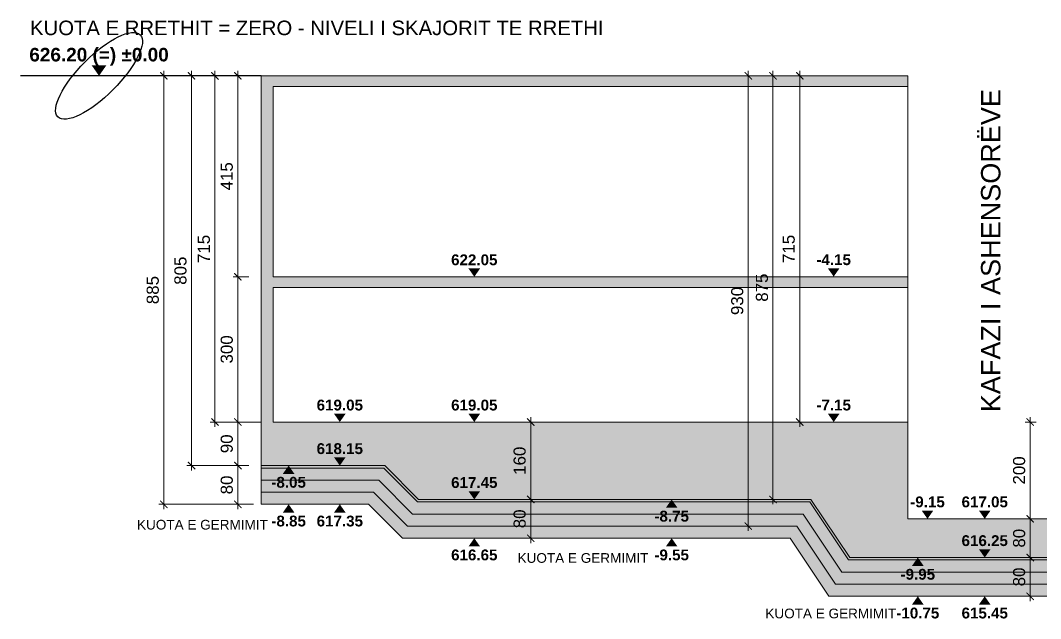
# Model space of a CAD drawing. Header units: metres. Extents: x 7511714 to 7511891, y 4693222 to 4693343.
# Drawn here: x 7511714.26 to 7511735.32, y 4693304.54 to 4693316.9 of the extents above; entities that cross this region are included whole.
import ezdxf
from ezdxf.enums import TextEntityAlignment as Align

# ---------------------------------------------------------------- set-up
doc = ezdxf.new("R2010")
doc.units = ezdxf.units.M
doc.layers.get('0').update_dxf_attribs({"lineweight": 0})
doc.layers.get('Defpoints').update_dxf_attribs({"lineweight": 0})
for name, color, linetype, lineweight in [('ACITOP', 214, 'Continuous', 18), ('ARCHITECTE', 252, 'Continuous', 0), ('BORD', 5, 'Continuous', 0), ('HACHURE BETON COUPE', 254, 'Continuous', 13), ('NIVEAU', 170, 'Continuous', 0), ('Puset fekali', 30, 'Continuous', 0), ('SOUS-RADIER', 253, 'Continuous', 18), ('TEXTE', 7, 'Continuous', 0)]:
    doc.layers.add(name, color=color, linetype=linetype, lineweight=lineweight)
doc.layers.add('COTE 100ème', color=1, linetype='Continuous')
doc.layers.add('PILOTA', color=2, linetype='Continuous')
doc.styles.add('RS_TEXT_1.10', font='arial.ttf', dxfattribs={"height": 2.5})
doc.styles.add('RS_TXT_100', font='arial.ttf', dxfattribs={"height": 25})
doc.styles.add('style2', font='arialbd.ttf', dxfattribs={"height": 20})
doc.dimstyles.new('RS_100CM_LINEAIRE', dxfattribs={"dimscale": 10, "dimtxt": 25, "dimasz": 1.5, "dimexe": 1, "dimexo": 2.5, "dimgap": 1, "dimtad": 1, "dimdec": 1, "dimrnd": 0.5, "dimdsep": 46, "dimtxsty": 'RS_TXT_100', "dimblk1": 'ARCHTICK', "dimblk2": 'ARCHTICK', "dimsah": 1, "dimcen": 2.5, "dimdle": 1, "dimclrt": 4, "dimadec": 0, "dimazin": 2, "dimtfac": 1, "dimtdec": 1, "dimtix": 1, "dimtmove": 2, "dimatfit": 3, "dimfxl": 1, "dimtolj": 1, "dimtzin": 0, "dimarcsym": 0})

# ---------------------------------------------------------------- blocks, each defined once
blk = doc.blocks.new('_ArchTick')
at = {"color": 0, "linetype": 'ByBlock', "const_width": 0.15}
blk.add_lwpolyline([(-0.5, -0.5), (0.5, 0.5)], dxfattribs=at)
blk = doc.blocks.new('*D444')
at = {"layer": 'COTE 100ème', "color": 0, "lineweight": -2, "transparency": 16777216}
for p, q in [((37321.7, -42620.7), (37288.7, -42620.7)), ((37298.7, -42710.7), (37298.7, -42610.7)), ((37321.7, -42700.7), (37288.7, -42700.7))]:
    blk.add_line(p, q, dxfattribs=at)
at = {"layer": 'Defpoints', "color": 0, "transparency": 16777216}
for p in [(37298.7, -42620.7), (37346.7, -42620.7), (37346.7, -42700.7)]:
    blk.add_point(p, dxfattribs=at)
at = {"layer": 'COTE 100ème', "color": 0, "lineweight": -2, "transparency": 16777216, "xscale": 15, "yscale": 15, "zscale": 15}
for p, rotation in [((37298.7, -42620.7), 90), ((37298.7, -42700.7), 270)]:
    blk.add_blockref('_ArchTick', p, dxfattribs=dict(at, rotation=rotation))
at = {"layer": 'COTE 100ème', "color": 4, "transparency": 16777216, "insert": (37275.9, -42660.7), "char_height": 25, "attachment_point": 5, "rotation": 90, "style": 'RS_TXT_100'}
blk.add_mtext('\\A1;80', dxfattribs=at)
blk = doc.blocks.new('*D445')
at = {"layer": 'COTE 100ème', "color": 0, "lineweight": -2, "transparency": 16777216}
for p, q in [((37321.7, -42530.7), (37288.7, -42530.7)), ((37298.7, -42630.7), (37298.7, -42520.7)), ((37321.7, -42620.7), (37288.7, -42620.7))]:
    blk.add_line(p, q, dxfattribs=at)
at = {"layer": 'Defpoints', "color": 0, "transparency": 16777216}
for p in [(37298.7, -42530.7), (37346.7, -42530.7), (37346.7, -42620.7)]:
    blk.add_point(p, dxfattribs=at)
at = {"layer": 'COTE 100ème', "color": 0, "lineweight": -2, "transparency": 16777216, "xscale": 15, "yscale": 15, "zscale": 15}
for p, rotation in [((37298.7, -42530.7), 90), ((37298.7, -42620.7), 270)]:
    blk.add_blockref('_ArchTick', p, dxfattribs=dict(at, rotation=rotation))
at = {"layer": 'COTE 100ème', "color": 4, "transparency": 16777216, "insert": (37275.9, -42575.7), "char_height": 25, "attachment_point": 5, "rotation": 90, "style": 'RS_TXT_100'}
blk.add_mtext('\\A1;90', dxfattribs=at)
blk = doc.blocks.new('*D446')
at = {"layer": 'COTE 100ème', "color": 0, "lineweight": -2, "transparency": 16777216}
for p, q in [((37298.7, -42540.7), (37298.7, -42220.7)), ((37321.7, -42230.7), (37288.7, -42230.7)), ((37321.7, -42530.7), (37288.7, -42530.7))]:
    blk.add_line(p, q, dxfattribs=at)
at = {"layer": 'Defpoints', "color": 0, "transparency": 16777216}
for p in [(37298.7, -42230.7), (37346.7, -42230.7), (37346.7, -42530.7)]:
    blk.add_point(p, dxfattribs=at)
at = {"layer": 'COTE 100ème', "color": 0, "lineweight": -2, "transparency": 16777216, "xscale": 15, "yscale": 15, "zscale": 15}
for p, rotation in [((37298.7, -42230.7), 90), ((37298.7, -42530.7), 270)]:
    blk.add_blockref('_ArchTick', p, dxfattribs=dict(at, rotation=rotation))
at = {"layer": 'COTE 100ème', "color": 4, "transparency": 16777216, "insert": (37275.9, -42380.7), "char_height": 25, "attachment_point": 5, "rotation": 90, "style": 'RS_TXT_100'}
blk.add_mtext('\\A1;300', dxfattribs=at)
blk = doc.blocks.new('*D447')
at = {"layer": 'COTE 100ème', "color": 0, "lineweight": -2, "transparency": 16777216}
for p, q in [((37321.7, -41815.7), (37288.7, -41815.7)), ((37298.7, -42240.7), (37298.7, -41805.7)), ((37321.7, -42230.7), (37288.7, -42230.7))]:
    blk.add_line(p, q, dxfattribs=at)
at = {"layer": 'Defpoints', "color": 0, "transparency": 16777216}
for p in [(37298.7, -41815.7), (37346.7, -41815.7), (37346.7, -42230.7)]:
    blk.add_point(p, dxfattribs=at)
at = {"layer": 'COTE 100ème', "color": 0, "lineweight": -2, "transparency": 16777216, "xscale": 15, "yscale": 15, "zscale": 15}
for p, rotation in [((37298.7, -41815.7), 90), ((37298.7, -42230.7), 270)]:
    blk.add_blockref('_ArchTick', p, dxfattribs=dict(at, rotation=rotation))
at = {"layer": 'COTE 100ème', "color": 4, "transparency": 16777216, "insert": (37275.9, -42023.2), "char_height": 25, "attachment_point": 5, "rotation": 90, "style": 'RS_TXT_100'}
blk.add_mtext('\\A1;415', dxfattribs=at)
blk = doc.blocks.new('*D448')
at = {"layer": 'COTE 100ème', "color": 0, "lineweight": -2, "transparency": 16777216}
for p, q in [((37321.7, -41815.7), (37193.1, -41815.7)), ((37203.1, -41805.7), (37203.1, -42630.7)), ((37321.7, -42620.7), (37193.1, -42620.7))]:
    blk.add_line(p, q, dxfattribs=at)
at = {"layer": 'Defpoints', "color": 0, "transparency": 16777216}
for p in [(37346.7, -41815.7), (37203.1, -42620.7), (37346.7, -42620.7)]:
    blk.add_point(p, dxfattribs=at)
at = {"layer": 'COTE 100ème', "color": 0, "lineweight": -2, "transparency": 16777216, "xscale": 15, "yscale": 15, "zscale": 15}
for p, rotation in [((37203.1, -41815.7), 90), ((37203.1, -42620.7), 270)]:
    blk.add_blockref('_ArchTick', p, dxfattribs=dict(at, rotation=rotation))
at = {"layer": 'COTE 100ème', "color": 4, "transparency": 16777216, "insert": (37180.3, -42218.2), "char_height": 25, "attachment_point": 5, "rotation": 90, "style": 'RS_TXT_100'}
blk.add_mtext('\\A1;805', dxfattribs=at)
blk = doc.blocks.new('*D450')
at = {"layer": 'COTE 100ème', "color": 0, "lineweight": -2, "transparency": 16777216}
for p, q in [((38896.2, -42810.7), (38944.3, -42810.7)), ((38934.3, -42900.7), (38934.3, -42800.7)), ((38896.2, -42890.7), (38944.3, -42890.7))]:
    blk.add_line(p, q, dxfattribs=at)
at = {"layer": 'Defpoints', "color": 0, "transparency": 16777216}
for p in [(38871.2, -42810.7), (38934.3, -42810.7), (38871.2, -42890.7)]:
    blk.add_point(p, dxfattribs=at)
at = {"layer": 'COTE 100ème', "color": 0, "lineweight": -2, "transparency": 16777216, "xscale": 15, "yscale": 15, "zscale": 15}
for p, rotation in [((38934.3, -42810.7), 90), ((38934.3, -42890.7), 270)]:
    blk.add_blockref('_ArchTick', p, dxfattribs=dict(at, rotation=rotation))
at = {"layer": 'COTE 100ème', "color": 4, "transparency": 16777216, "insert": (38911.6, -42850.7), "char_height": 25, "attachment_point": 5, "rotation": 90, "style": 'RS_TXT_100'}
blk.add_mtext('\\A1;80', dxfattribs=at)
blk = doc.blocks.new('*D451')
at = {"layer": 'COTE 100ème', "color": 0, "lineweight": -2, "transparency": 16777216}
for p, q in [((38898.1, -42730.7), (38944.3, -42730.7)), ((38934.3, -42820.7), (38934.3, -42720.7)), ((38896.2, -42810.7), (38944.3, -42810.7))]:
    blk.add_line(p, q, dxfattribs=at)
at = {"layer": 'Defpoints', "color": 0, "transparency": 16777216}
for p in [(38873.1, -42730.7), (38934.3, -42730.7), (38871.2, -42810.7)]:
    blk.add_point(p, dxfattribs=at)
at = {"layer": 'COTE 100ème', "color": 0, "lineweight": -2, "transparency": 16777216, "xscale": 15, "yscale": 15, "zscale": 15}
for p, rotation in [((38934.3, -42730.7), 90), ((38934.3, -42810.7), 270)]:
    blk.add_blockref('_ArchTick', p, dxfattribs=dict(at, rotation=rotation))
at = {"layer": 'COTE 100ème', "color": 4, "transparency": 16777216, "insert": (38911.6, -42770.7), "char_height": 25, "attachment_point": 5, "rotation": 90, "style": 'RS_TXT_100'}
blk.add_mtext('\\A1;80', dxfattribs=at)
blk = doc.blocks.new('*D452')
at = {"layer": 'COTE 100ème', "color": 0, "lineweight": -2, "transparency": 16777216}
for p, q in [((38946.8, -42530.7), (38924.3, -42530.7)), ((38934.3, -42740.7), (38934.3, -42520.7)), ((38898.1, -42730.7), (38944.3, -42730.7))]:
    blk.add_line(p, q, dxfattribs=at)
at = {"layer": 'Defpoints', "color": 0, "transparency": 16777216}
for p in [(38934.3, -42530.7), (38971.8, -42530.7), (38873.1, -42730.7)]:
    blk.add_point(p, dxfattribs=at)
at = {"layer": 'COTE 100ème', "color": 0, "lineweight": -2, "transparency": 16777216, "xscale": 15, "yscale": 15, "zscale": 15}
for p, rotation in [((38934.3, -42530.7), 90), ((38934.3, -42730.7), 270)]:
    blk.add_blockref('_ArchTick', p, dxfattribs=dict(at, rotation=rotation))
at = {"layer": 'COTE 100ème', "color": 4, "transparency": 16777216, "insert": (38911.6, -42630.7), "char_height": 25, "attachment_point": 5, "rotation": 90, "style": 'RS_TXT_100'}
blk.add_mtext('\\A1;200', dxfattribs=at)
blk = doc.blocks.new('*D484')
at = {"layer": 'COTE 100ème', "color": 0, "lineweight": -2, "transparency": 16777216}
for p, q in [((38456.8, -41815.7), (38393.4, -41815.7)), ((38403.4, -42700.7), (38403.4, -41805.7)), ((38456.8, -42690.7), (38393.4, -42690.7))]:
    blk.add_line(p, q, dxfattribs=at)
at = {"layer": 'Defpoints', "color": 0, "transparency": 16777216}
for p in [(38403.4, -41815.7), (38481.8, -41815.7), (38481.8, -42690.7)]:
    blk.add_point(p, dxfattribs=at)
at = {"layer": 'COTE 100ème', "color": 0, "lineweight": -2, "transparency": 16777216, "xscale": 15, "yscale": 15, "zscale": 15}
for p, rotation in [((38403.4, -41815.7), 90), ((38403.4, -42690.7), 270)]:
    blk.add_blockref('_ArchTick', p, dxfattribs=dict(at, rotation=rotation))
at = {"layer": 'COTE 100ème', "color": 4, "transparency": 16777216, "insert": (38380.7, -42253.2), "char_height": 25, "attachment_point": 5, "rotation": 90, "style": 'RS_TXT_100'}
blk.add_mtext('\\A1;875', dxfattribs=at)
blk = doc.blocks.new('*D485')
at = {"layer": 'COTE 100ème', "color": 0, "lineweight": -2, "transparency": 16777216}
for p, q in [((38427.4, -41815.7), (38342.4, -41815.7)), ((38352.4, -42755.7), (38352.4, -41805.7)), ((38427.4, -42745.7), (38342.4, -42745.7))]:
    blk.add_line(p, q, dxfattribs=at)
at = {"layer": 'Defpoints', "color": 0, "transparency": 16777216}
for p in [(38352.4, -41815.7), (38452.4, -41815.7), (38452.4, -42745.7)]:
    blk.add_point(p, dxfattribs=at)
at = {"layer": 'COTE 100ème', "color": 0, "lineweight": -2, "transparency": 16777216, "xscale": 15, "yscale": 15, "zscale": 15}
for p, rotation in [((38352.4, -41815.7), 90), ((38352.4, -42745.7), 270)]:
    blk.add_blockref('_ArchTick', p, dxfattribs=dict(at, rotation=rotation))
at = {"layer": 'COTE 100ème', "color": 4, "transparency": 16777216, "insert": (38329.7, -42280.7), "char_height": 25, "attachment_point": 5, "rotation": 90, "style": 'RS_TXT_100'}
blk.add_mtext('\\A1;930', dxfattribs=at)
blk = doc.blocks.new('*D486')
at = {"layer": 'COTE 100ème', "color": 0, "lineweight": -2, "transparency": 16777216}
for p, q in [((37331.2, -41815.7), (37135.8, -41815.7)), ((37145.8, -42710.7), (37145.8, -41805.7)), ((37331.2, -42700.7), (37135.8, -42700.7))]:
    blk.add_line(p, q, dxfattribs=at)
at = {"layer": 'Defpoints', "color": 0, "transparency": 16777216}
for p in [(37145.8, -41815.7), (37356.2, -41815.7), (37356.2, -42700.7)]:
    blk.add_point(p, dxfattribs=at)
at = {"layer": 'COTE 100ème', "color": 0, "lineweight": -2, "transparency": 16777216, "xscale": 15, "yscale": 15, "zscale": 15}
for p, rotation in [((37145.8, -41815.7), 90), ((37145.8, -42700.7), 270)]:
    blk.add_blockref('_ArchTick', p, dxfattribs=dict(at, rotation=rotation))
at = {"layer": 'COTE 100ème', "color": 4, "transparency": 16777216, "insert": (37123.1, -42258.2), "char_height": 25, "attachment_point": 5, "rotation": 90, "style": 'RS_TXT_100'}
blk.add_mtext('\\A1;885', dxfattribs=at)
blk = doc.blocks.new('*D487')
at = {"layer": 'COTE 100ème', "color": 0, "lineweight": -2, "transparency": 16777216}
for p, q in [((38456.8, -41815.7), (38448.7, -41815.7)), ((38458.7, -42540.7), (38458.7, -41805.7)), ((38464.2, -42530.7), (38448.7, -42530.7))]:
    blk.add_line(p, q, dxfattribs=at)
at = {"layer": 'Defpoints', "color": 0, "transparency": 16777216}
for p in [(38458.7, -41815.7), (38481.8, -41815.7), (38489.2, -42530.7)]:
    blk.add_point(p, dxfattribs=at)
at = {"layer": 'COTE 100ème', "color": 0, "lineweight": -2, "transparency": 16777216, "xscale": 15, "yscale": 15, "zscale": 15}
for p, rotation in [((38458.7, -41815.7), 90), ((38458.7, -42530.7), 270)]:
    blk.add_blockref('_ArchTick', p, dxfattribs=dict(at, rotation=rotation))
at = {"layer": 'COTE 100ème', "color": 4, "transparency": 16777216, "insert": (38435.9, -42173.2), "char_height": 25, "attachment_point": 5, "rotation": 90, "style": 'RS_TXT_100'}
blk.add_mtext('\\A1;715', dxfattribs=at)
blk = doc.blocks.new('NIVEAU 50')
blk.add_lwpolyline([(0, 0, 0, 15, 0), (0, 10.7, 5, 5, 0)], format="xyseb")
blk = doc.blocks.new('*D488')
at = {"layer": 'COTE 100ème', "color": 0, "lineweight": -2, "transparency": 16777216}
for p, q in [((37346.7, -41815.7), (37241.4, -41815.7)), ((37251.4, -42540.7), (37251.4, -41805.7)), ((37346.7, -42530.7), (37241.4, -42530.7))]:
    blk.add_line(p, q, dxfattribs=at)
at = {"layer": 'Defpoints', "color": 0, "transparency": 16777216}
for p in [(37251.4, -41815.7), (37371.7, -41815.7), (37371.7, -42530.7)]:
    blk.add_point(p, dxfattribs=at)
at = {"layer": 'COTE 100ème', "color": 0, "lineweight": -2, "transparency": 16777216, "xscale": 15, "yscale": 15, "zscale": 15}
for p, rotation in [((37251.4, -41815.7), 90), ((37251.4, -42530.7), 270)]:
    blk.add_blockref('_ArchTick', p, dxfattribs=dict(at, rotation=rotation))
at = {"layer": 'COTE 100ème', "color": 4, "transparency": 16777216, "insert": (37228.6, -42173.2), "char_height": 25, "attachment_point": 5, "rotation": 90, "style": 'RS_TXT_100'}
blk.add_mtext('\\A1;715', dxfattribs=at)
blk = doc.blocks.new('*D490')
at = {"layer": 'COTE 100ème', "color": 0, "lineweight": -2, "transparency": 16777216}
for p, q in [((37903.3, -42780.7), (37903.3, -42680.7)), ((37850.1, -42690.7), (37913.3, -42690.7)), ((37850.1, -42770.7), (37913.3, -42770.7))]:
    blk.add_line(p, q, dxfattribs=at)
at = {"layer": 'Defpoints', "color": 0, "transparency": 16777216}
for p in [(37825.1, -42690.7), (37903.3, -42690.7), (37825.1, -42770.7)]:
    blk.add_point(p, dxfattribs=at)
at = {"layer": 'COTE 100ème', "color": 0, "lineweight": -2, "transparency": 16777216, "xscale": 15, "yscale": 15, "zscale": 15}
for p, rotation in [((37903.3, -42690.7), 90), ((37903.3, -42770.7), 270)]:
    blk.add_blockref('_ArchTick', p, dxfattribs=dict(at, rotation=rotation))
at = {"layer": 'COTE 100ème', "color": 4, "transparency": 16777216, "insert": (37880.5, -42730.7), "char_height": 25, "attachment_point": 5, "rotation": 90, "style": 'RS_TXT_100'}
blk.add_mtext('\\A1;80', dxfattribs=at)
blk = doc.blocks.new('*D491')
at = {"layer": 'COTE 100ème', "color": 0, "lineweight": -2, "transparency": 16777216}
for p, q in [((37872.9, -42530.7), (37913.3, -42530.7)), ((37903.3, -42700.7), (37903.3, -42520.7)), ((37850.1, -42690.7), (37913.3, -42690.7))]:
    blk.add_line(p, q, dxfattribs=at)
at = {"layer": 'Defpoints', "color": 0, "transparency": 16777216}
for p in [(37847.9, -42530.7), (37903.3, -42530.7), (37825.1, -42690.7)]:
    blk.add_point(p, dxfattribs=at)
at = {"layer": 'COTE 100ème', "color": 0, "lineweight": -2, "transparency": 16777216, "xscale": 15, "yscale": 15, "zscale": 15}
for p, rotation in [((37903.3, -42530.7), 90), ((37903.3, -42690.7), 270)]:
    blk.add_blockref('_ArchTick', p, dxfattribs=dict(at, rotation=rotation))
at = {"layer": 'COTE 100ème', "color": 4, "transparency": 16777216, "insert": (37880.5, -42610.7), "char_height": 25, "attachment_point": 5, "rotation": 90, "style": 'RS_TXT_100'}
blk.add_mtext('\\A1;160', dxfattribs=at)
blk = doc.blocks.new('A$Cd29e7a1e')
at = {"layer": 'HACHURE BETON COUPE'}
h = blk.add_hatch(color=256, dxfattribs=at)
h.paths.add_polyline_path([(5476.95, 4653.06), (5476.95, 4931.06), (5476.95, 4953.06), (5476.95, 5331.06), (5476.95, 5368.06), (4202.03, 5368.06), (4202.03, 5346.06), (5451.95, 5346.06), (5451.95, 4953.06), (4202.03, 4953.06), (4202.03, 4931.06), (5451.95, 4931.06), (5451.95, 4653.06), (4202.03, 4653.06), (4202.03, 4453.06), (3912.03, 4453.06), (3912.03, 4653.06), (2122.03, 4653.06), (2122.03, 4453.06), (1832.03, 4453.06), (1832.03, 4653.06), (521.88, 4653.06), (521.88, 4931.06), (1832.03, 4931.06), (1832.03, 4953.06), (521.88, 4953.06), (521.88, 5346.06), (1832.03, 5346.06), (1832.03, 5368.06), (496.88, 5368.06), (496.88, 5331.06), (496.88, 4953.06), (496.88, 4931.06), (496.88, 4653.06), (496.88, 4563.06), (752.03, 4563.06), (822.03, 4493.06), (1632.03, 4493.06), (1712.03, 4373.06), (2202.03, 4373.06), (2282.03, 4493.06), (3712.03, 4493.06), (3792.03, 4373.06), (4282.03, 4373.06), (4362.03, 4493.06), (5212.03, 4493.06), (5282.03, 4563.06), (5476.95, 4563.06)])
h.paths.add_polyline_path([(3912.03, 4953.06), (2122.03, 4953.06), (2122.03, 4931.06), (3912.03, 4931.06)], flags=17)
h.paths.add_polyline_path([(3912.03, 5368.06), (2122.03, 5368.06), (2122.03, 5346.06), (3912.03, 5346.06)], flags=17)
h = blk.add_hatch(dxfattribs=at)
h.set_pattern_fill('AR-CONC', color=256, scale=0.5, style=0)
h.set_pattern_definition([(50, (-36849.7957, 47183.7393), (3.58630091, -0.31376067), [0.375, -4.125]), (355, (-36849.7957, 47183.7393), (-0.69375667, 3.76096067), [0.3, -3.3]), (100.4514445, (-36849.4968, 47183.7132), (2.89254423, 3.44719995), [0.31870096, -3.50571056]), (46.1842, (-36849.7957, 47184.7393), (5.33620665, -0.8275964), [0.5625, -6.1875]), (96.635635, (-36849.351, 47184.6704), (4.67330973, 4.870593), [0.4780517, -5.2585688]), (351.184164, (-36849.7957, 47184.7393), (4.6733097, 4.870593), [0.45, -4.95]), (21, (-36849.2957, 47184.4893), (2.98453526, -2.01309445), [0.375, -4.125]), (326, (-36849.2957, 47184.4893), (1.21657666, 3.62575023), [0.3, -3.3]), (71.451445, (-36849.047, 47184.3216), (4.20111188, 1.61265576), [0.31870095, -3.50571056]), (37.5, (-36849.7957, 47183.7393), (0.060799277, 1.66446927), [0, -3.26, 0, -3.35, 0, -3.3125]), (7.5, (-36849.7957, 47183.7393), (1.315347687, 1.97205856), [0, -1.91, 0, -3.185, 0, -1.2625]), (327.5, (-36850.9107, 47183.7393), (2.66911218, -0.11277436), [0, -1.25, 0, -3.9, 0, -5.175]), (317.5, (-36851.4107, 47183.7393), (2.91593085, 0.50052491), [0, -1.625, 0, -2.59, 0, -3.675])])
h.paths.add_polyline_path([(5282.03, 4563.06), (5212.03, 4493.06), (4362.03, 4493.06), (4282.03, 4373.06), (3792.03, 4373.06), (3712.03, 4493.06), (2282.03, 4493.06), (2202.03, 4373.06), (1712.03, 4373.06), (1632.03, 4493.06), (822.03, 4493.06), (752.03, 4563.06), (496.88, 4563.06), (496.88, 4558.06), (749.96, 4558.06), (819.96, 4488.06), (1629.35, 4488.06), (1709.35, 4368.06), (2204.7, 4368.06), (2284.7, 4488.06), (3709.35, 4488.06), (3789.35, 4368.06), (4284.7, 4368.06), (4364.7, 4488.06), (5214.1, 4488.06), (5284.1, 4558.06), (5476.95, 4558.06), (5476.95, 4563.06)])
at = {"layer": 'SOUS-RADIER', "lineweight": 0, "true_color": 0x636466}
h = blk.add_hatch(dxfattribs=at)
h.set_pattern_fill('GRAVEL', color=251, scale=10, angle=37, style=0)
h.set_pattern_definition([(265.0127875, (-36850.06364, 47196.05876), (-9.72748872, -120.022397756), [1.34536, -133.1908805]), (221.9697407, (-36850.1806, 47194.7185), (89.818110974, 80.2041578787), [2.30868, -228.5592476]), (169.5104471, (-36851.8971, 47193.1746), (146.0632035515, -27.66840379), [1.62788, -161.160326]), (304.273689, (-36853.50724, 47188.8309), (-112.37664953, 165.745252241), [2.10238, -208.1355804]), (329.8336542, (-36852.3233, 47187.0936), (-112.1495782806, 65.745510048), [2.06155, -204.0937313]), (34.273689, (-36850.54093, 47186.05765), (-165.745252241, -112.37664953), [2.10238, -208.1355804]), (74.6942405, (-36848.8036, 47187.2416), (-43.641113991, -158.0995040145), [2.78029, -275.2484855]), (109.2553284, (-36848.0697, 47189.92327), (-76.4948193901, 217.826863831), [2.62488, -259.863215]), (158.4295656, (-36848.93533, 47192.4013), (-142.1267938135, 55.677414454), [2.1095, -208.8407311]), (212.2363583, (-36850.8971, 47193.17686), (93.868056337, 58.213297446), [2.40832, -118.0076258]), (259.3974378, (-36852.9342, 47191.89223), (-29.636608659, -160.0677088834), [3.11448, -308.33375]), (175.8140748, (-36845.5406, 47194.709), (-92.013387092, 5.791078982), [1.06301, -105.2384481]), (208.4692344, (-36846.60074, 47194.7866), (115.858916769, 62.263242809), [2.02237, -200.2151142]), (262, (-36848.3786, 47193.8226), (6.0181502, -7.9863551), [1.41421, -12.7279256]), (240.1985905, (-36849.6598, 47194.3597), (27.89547504, 46.063461359), [0.76158, -75.396151]), (328.8014095, (-36850.0383, 47193.6988), (-26.040805795, 17.94091507), [1.07703, -52.774618]), (67.9637565, (-36849.117, 47193.1409), (11.92276484, 34.027160896), [1.74929, -56.560229]), (198.565051, (-36848.4607, 47194.7624), (21.99086043, 4.04994536), [1.26491, -30.3578666]), (53.3895403, (-36854.67037, 47190.2083), (61.80910031, 84.1405676166), [1.772, -175.4284515]), (107.346176, (-36853.6136, 47191.6307), (34.254232145, -111.922507031), [1.48661, -147.1740775]), (330.1985905, (-36849.6643, 47196.3597), (-46.063461359, 27.89547504), [1.52315, -74.634581]), (20.6104597, (-36848.3426, 47195.60266), (-97.9180016993, -36.222437014), [1.772, -175.4284515]), (16.4439548, (-36850.9391, 47185.2567), (-51.968075965, -14.118040957), [1.7088, -83.7312375]), (331.7751406, (-36849.3002, 47185.74046), (-106.131428049, 57.759154948), [1.43178, -141.7464306]), (103.8014095, (-36843.5663, 47188.4335), (-14.118040957, 51.968075965), [1.52315, -74.634581]), (54.3540246, (-36843.92967, 47189.91267), (-79.75001538, -110.1813734117), [1.67631, -165.9542361]), (106.4439548, (-36847.4796, 47185.4846), (14.118040957, -51.968075965), [0.8544, -84.5856375]), (138.3099325, (-36844.0455, 47188.0724), (-32.058956027, 25.92727017), [0.5099, -50.4802951]), (202.9637565, (-36844.4263, 47188.4115), (29.97721553, 10.06809559), [2.06155, -39.1695063]), (223.009006, (-36846.32444, 47187.6072), (73.845400773, 68.1678574157), [1.9105, -189.1392317]), (340.6900675, (-36848.5754, 47192.422), (-20.02265556, 9.95455997), [1.44222, -34.6132928]), (30.1572266, (-36847.2143, 47191.9452), (147.804337171, 86.335843735), [2.51794, -249.2756262]), (97.9453959, (-36845.0372, 47193.2102), (10.181631219, -79.97708663), [1.02956, -101.9267414]), (127, (-36845.179, 47194.23), (-14.0045053, 1.9682049), [0.6, -9.4]), (157.2564372, (-36846.6647, 47187.72645), (74.0724720225, -31.831884777), [1.38924, -137.5351999]), (85.0127875, (-36847.9459, 47188.26354), (9.72748872, 120.022397756), [2.69072, -131.8455205]), (37, (-36847.712, 47190.944), (1.9682049, 14.0045053), [2.6, -7.4]), (2.3048465, (-36845.6356, 47192.5088), (121.9906026254, 4.277016612), [1.58114, -156.532743]), (291.054604, (-36844.0557, 47192.5724), (16.086245826, -37.963570633), [1.45602, -71.3450789]), (244.6459754, (-36843.53262, 47191.21357), (-91.5592445938, -194.2084054036), [2.37065, -234.6947418]), (212.42607874, (-36844.54776, 47189.07126), (-109.8407665377, -70.2495979093), [2.50799, -248.290734])])
h.paths.add_polyline_path([(1629.35, 4488.06), (819.96, 4488.06), (749.96, 4558.06), (496.88, 4558.06), (496.88, 4533.06), (739.6, 4533.06), (809.6, 4463.06), (1615.97, 4463.06), (1695.97, 4343.06), (2218.08, 4343.06), (2298.08, 4463.06), (3695.97, 4463.06), (3775.97, 4343.06), (4298.08, 4343.06), (4378.08, 4463.06), (5224.45, 4463.06), (5294.45, 4533.06), (5476.95, 4533.06), (5476.95, 4558.06), (5284.1, 4558.06), (5214.1, 4488.06), (4364.7, 4488.06), (4284.7, 4368.06), (3789.35, 4368.06), (3709.35, 4488.06), (2284.7, 4488.06), (2204.7, 4368.06), (1709.35, 4368.06)])
at = {"layer": 'SOUS-RADIER', "lineweight": 20, "true_color": 0xcecce6}
h = blk.add_hatch(dxfattribs=at)
h.set_pattern_fill('GRAVEL', color=254, scale=30, angle=37, style=0)
h.set_pattern_definition([(265.0127875, (-36850.5996, 47220.6976), (-29.18246616, -360.06719327), [4.03608, -399.572641]), (221.9697407, (-36850.9505, 47216.6768), (269.454332922, 240.612473636), [6.92604, -685.677743]), (169.510447, (-36856.1, 47212.045), (438.189610654, -83.00521137), [4.88364, -483.480978]), (304.273689, (-36860.9304, 47199.0141), (-337.12994859, 497.235756723), [6.30714, -624.406741]), (329.8336542, (-36857.3785, 47193.8021), (-336.448734842, 197.236530144), [6.18465, -612.281194]), (34.273689, (-36852.0315, 47190.6943), (-497.235756723, -337.12994859), [6.30714, -624.406741]), (74.6942405, (-36846.8195, 47194.2461), (-130.923341973, -474.298512043), [8.34087, -825.745456]), (109.2553284, (-36844.6178, 47202.2911), (-229.48445817, 653.480591493), [7.87464, -779.589645]), (158.4295656, (-36847.2147, 47209.7253), (-426.38038144, 167.032243362), [6.3285, -626.522193]), (212.2363583, (-36853.1, 47212.052), (281.60416901, 174.63989234), [7.22496, -354.022877]), (259.3974378, (-36859.2112, 47208.198), (-88.909825977, -480.20312665), [9.34344, -925.00125]), (175.814075, (-36837.0304, 47216.6484), (-276.04016128, 17.37323695), [3.18903, -315.715344]), (208.4692344, (-36840.2109, 47216.8812), (347.576750308, 186.789728426), [6.06711, -600.645342]), (262, (-36845.544, 47213.99), (18.054451, -23.959065), [4.24263, -38.183777]), (240.1985905, (-36849.388, 47215.6003), (83.68642512, 138.19038408), [2.28474, -226.188453]), (328.80141, (-36850.5235, 47213.618), (-78.1224174, 53.8227452), [3.23109, -158.323854]), (67.963757, (-36847.7597, 47211.944), (35.7682945, 102.0814827), [5.24787, -169.680687]), (198.565051, (-36845.791, 47216.8085), (65.9725813, 12.1498361), [3.79473, -91.0736]), (53.3895403, (-36864.4198, 47203.1462), (185.42730093, 252.42170285), [5.316, -526.285354]), (107.346176, (-36861.2495, 47207.4134), (102.762696435, -335.767521094), [4.45983, -441.522232]), (330.1985905, (-36849.4016, 47221.6003), (-138.19038408, 83.68642512), [4.56945, -223.903743]), (20.6104597, (-36845.4365, 47219.3293), (-293.7540051, -108.66731104), [5.316, -526.285354]), (16.443955, (-36853.226, 47188.2916), (-155.9042279, -42.35412287), [5.1264, -251.193712]), (331.7751406, (-36848.3093, 47189.7427), (-318.39428415, 173.27746484), [4.29534, -425.239292]), (103.8014095, (-36831.1076, 47197.822), (-42.35412287, 155.9042279), [4.56945, -223.903743]), (54.3540246, (-36832.1977, 47202.2593), (-239.25004614, -330.544120235), [5.02893, -497.862708]), (106.443955, (-36842.8475, 47188.975), (42.35412287, -155.9042279), [2.5632, -253.756912]), (138.309932, (-36832.545, 47196.7385), (-96.1768681, 77.7818105), [1.5297, -151.440885]), (202.963757, (-36833.6875, 47197.756), (89.9316466, 30.2042868), [6.18465, -117.508519]), (223.009006, (-36839.382, 47195.343), (221.53620232, 204.503572247), [5.7315, -567.417695]), (340.690068, (-36846.135, 47209.788), (-60.0679667, 29.8636799), [4.32666, -103.839878]), (30.1572266, (-36842.0515, 47208.357), (443.413011513, 259.007531205), [7.55382, -747.826879]), (97.945396, (-36835.5201, 47212.1518), (30.54489366, -239.93125989), [3.08868, -305.780224]), (127, (-36835.947, 47215.21), (-42.013516, 5.904615), [1.8, -28.2]), (157.256437, (-36840.4028, 47195.7007), (222.21741607, -95.49565433), [4.16772, -412.6056]), (85.0127875, (-36844.2465, 47197.312), (29.18246616, 360.06719327), [8.07216, -395.536561]), (37, (-36843.545, 47205.354), (5.904615, 42.013516), [7.8, -22.2]), (2.3048465, (-36837.3154, 47210.0477), (365.971807876, 12.831049836), [4.74342, -469.598229]), (291.054604, (-36832.576, 47210.2385), (48.25873748, -113.8907119), [4.36806, -214.035237]), (244.6459754, (-36831.0065, 47206.162), (-274.677733781, -582.62521621), [7.11195, -704.084225]), (212.4260787, (-36834.052, 47199.7351), (-329.522299613, -210.748793728), [7.52397, -744.872202])])
h.paths.add_polyline_path([(1615.97, 4463.06), (809.6, 4463.06), (739.6, 4533.06), (496.88, 4533.06), (496.88, 4508.06), (729.25, 4508.06), (799.25, 4438.06), (1602.59, 4438.06), (1682.59, 4318.06), (2231.46, 4318.06), (2311.46, 4438.06), (3682.59, 4438.06), (3762.59, 4318.06), (4311.46, 4318.06), (4391.46, 4438.06), (5234.81, 4438.06), (5304.81, 4508.06), (5476.95, 4508.06), (5476.95, 4533.06), (5294.45, 4533.06), (5224.45, 4463.06), (4378.08, 4463.06), (4298.08, 4343.06), (3775.97, 4343.06), (3695.97, 4463.06), (2298.08, 4463.06), (2218.08, 4343.06), (1695.97, 4343.06)])
h = blk.add_hatch(dxfattribs=at)
h.set_pattern_fill('GRAVEL', color=254, scale=40, angle=37, style=0)
h.set_pattern_definition([(265.0127875, (-36850.8676, 47233.017), (-38.90995488, -480.08959103), [5.38144, -532.763522]), (221.9697407, (-36851.3354, 47227.656), (359.272443897, 320.816631515), [9.23472, -914.23699]), (169.510447, (-36858.2014, 47221.4803), (584.25281421, -110.67361516), [6.51152, -644.641304]), (304.273689, (-36864.642, 47204.1057), (-449.50659812, 662.981008964), [8.40952, -832.542322]), (329.833654, (-36859.9062, 47197.1564), (-448.59831312, 262.98204019), [8.2462, -816.374925]), (34.273689, (-36852.7767, 47193.0126), (-662.981008964, -449.50659812), [8.40952, -832.542322]), (74.6942405, (-36845.8275, 47197.7484), (-174.564455964, -632.398016058), [11.12116, -1100.993942]), (109.2553284, (-36842.8918, 47208.475), (-305.97927756, 871.307455324), [10.49952, -1039.45286]), (158.4295656, (-36846.3543, 47218.3872), (-568.507175254, 222.709657816), [8.438, -835.362924]), (212.236358, (-36854.2014, 47221.4894), (375.47222535, 232.85318979), [9.63328, -472.030503]), (259.3974378, (-36862.3498, 47216.3509), (-118.546434636, -640.270835534), [12.45792, -1233.335]), (175.814075, (-36832.7753, 47227.618), (-368.05354837, 23.16431593), [4.25204, -420.953793]), (208.4692344, (-36837.016, 47227.9285), (463.43566708, 249.052971235), [8.08948, -800.860457]), (262, (-36844.127, 47224.072), (24.072601, -31.94542), [5.65684, -50.911702]), (240.198591, (-36849.252, 47226.2207), (111.58190016, 184.25384543), [3.04632, -301.584604]), (328.80141, (-36850.766, 47223.577), (-104.1632232, 71.7636603), [4.30812, -211.098472]), (67.963757, (-36847.081, 47221.3456), (47.69105935, 136.1086436), [6.99716, -226.240916]), (198.56505, (-36844.456, 47227.832), (87.9634417, 16.1997815), [5.05964, -121.431466]), (53.3895403, (-36869.2945, 47209.6151), (247.23640124, 336.56227047), [7.088, -701.713806]), (107.346176, (-36865.0674, 47215.3047), (137.01692858, -447.69002813), [5.94644, -588.69631]), (330.198591, (-36849.2703, 47234.2207), (-184.25384543, 111.58190016), [6.0926, -298.538324]), (20.6104597, (-36843.9834, 47231.1927), (-391.6720068, -144.889748055), [7.088, -701.713806]), (16.443955, (-36854.3695, 47189.809), (-207.87230386, -56.47216383), [6.8352, -334.92495]), (331.7751406, (-36847.8138, 47191.7439), (-424.5257122, 231.03661979), [5.72712, -566.985723]), (103.801409, (-36824.878, 47202.516), (-56.47216383, 207.87230386), [6.0926, -298.538324]), (54.3540246, (-36826.3317, 47208.4327), (-319.00006152, -440.72549365), [6.70524, -663.816945]), (106.443955, (-36840.5315, 47190.7204), (56.47216383, -207.87230386), [3.4176, -338.34255]), (138.309932, (-36826.795, 47201.0716), (-128.2358241, 103.7090807), [2.0396, -201.92118]), (202.963757, (-36828.318, 47202.428), (119.9088621, 40.2723824), [8.2462, -156.678025]), (223.009006, (-36835.9108, 47199.211), (295.38160309, 272.67142966), [7.642, -756.556927]), (340.690068, (-36844.915, 47218.47), (-80.0906223, 39.8182399), [5.76888, -138.45317]), (30.1572266, (-36839.4702, 47216.5629), (591.217348684, 345.34337494), [10.07176, -997.102505]), (97.945396, (-36830.7616, 47221.6227), (40.72652488, -319.90834652), [4.11824, -407.706966]), (127, (-36831.33, 47225.7), (-56.018021, 7.87282), [2.4, -37.6]), (157.256437, (-36837.2718, 47199.6878), (296.28988809, -127.32753911), [5.55696, -550.1408]), (85.0127875, (-36842.3967, 47201.8362), (38.90995488, 480.08959103), [10.76288, -527.382082]), (37, (-36841.46, 47212.56), (7.87282, 56.018021), [10.4, -29.6]), (2.3048465, (-36833.1553, 47218.8172), (487.9624105, 17.10806645), [6.32456, -626.130972]), (291.054604, (-36826.836, 47219.0716), (64.3449833, -151.85428253), [5.82408, -285.380316]), (244.6459754, (-36824.7435, 47213.6363), (-366.236978375, -776.833621614), [9.4826, -938.778967]), (212.4260787, (-36828.804, 47205.067), (-439.36306615, -280.998391637), [10.03196, -993.162936])])
h.paths.add_polyline_path([(1602.59, 4438.06), (799.25, 4438.06), (729.25, 4508.06), (496.88, 4508.06), (496.88, 4483.06), (718.89, 4483.06), (788.89, 4413.06), (1589.21, 4413.06), (1669.21, 4293.06), (2244.84, 4293.06), (2324.84, 4413.06), (3669.21, 4413.06), (3749.21, 4293.06), (4324.84, 4293.06), (4404.84, 4413.06), (5245.17, 4413.06), (5315.17, 4483.06), (5476.95, 4483.06), (5476.95, 4508.06), (5304.81, 4508.06), (5234.81, 4438.06), (4391.46, 4438.06), (4311.46, 4318.06), (3762.59, 4318.06), (3682.59, 4438.06), (2311.46, 4438.06), (2231.46, 4318.06), (1682.59, 4318.06)])
at = {"layer": 'ARCHITECTE'}
blk.add_line((496.88, 4563.06), (496.88, 4483.06), dxfattribs=at)
for points in [[(496.88, 4563.06), (752.03, 4563.06), (822.03, 4493.06), (1632.03, 4493.06), (1712.03, 4373.06), (2202.03, 4373.06), (2282.03, 4493.06), (3712.03, 4493.06), (3792.03, 4373.06), (4282.03, 4373.06), (4362.03, 4493.06), (5212.03, 4493.06), (5282.03, 4563.06), (5476.95, 4563.06)], [(496.88, 4558.06), (749.96, 4558.06), (819.96, 4488.06), (1629.35, 4488.06), (1709.35, 4368.06), (2204.7, 4368.06), (2284.7, 4488.06), (3709.35, 4488.06), (3789.35, 4368.06), (4284.7, 4368.06), (4364.7, 4488.06), (5214.1, 4488.06), (5284.1, 4558.06), (5476.95, 4558.06)], [(496.88, 4533.06), (739.6, 4533.06), (809.6, 4463.06), (1615.97, 4463.06), (1695.97, 4343.06), (2218.08, 4343.06), (2298.08, 4463.06), (3695.97, 4463.06), (3775.97, 4343.06), (4298.08, 4343.06), (4378.08, 4463.06), (5224.45, 4463.06), (5294.45, 4533.06), (5476.95, 4533.06)], [(496.88, 4508.06), (729.25, 4508.06), (799.25, 4438.06), (1602.59, 4438.06), (1682.59, 4318.06), (2231.46, 4318.06), (2311.46, 4438.06), (3682.59, 4438.06), (3762.59, 4318.06), (4311.46, 4318.06), (4391.46, 4438.06), (5234.81, 4438.06), (5304.81, 4508.06), (5476.95, 4508.06)], [(496.88, 4483.06), (718.89, 4483.06), (788.89, 4413.06), (1589.21, 4413.06), (1669.21, 4293.06), (2244.84, 4293.06), (2324.84, 4413.06), (3669.21, 4413.06), (3749.21, 4293.06), (4324.84, 4293.06), (4404.84, 4413.06), (5245.17, 4413.06), (5315.17, 4483.06), (5476.95, 4483.06)]]:
    blk.add_lwpolyline(points, dxfattribs=at)
at = {"layer": 'BORD'}
for points in [[(496.88, 5346.06), (496.88, 5368.06), (1832.03, 5368.06)], [(1832.03, 5368.06), (1832.03, 4453.06), (2122.03, 4453.06), (2122.03, 5368.06)], [(496.88, 5346.06), (496.88, 4953.06)], [(1832.03, 5346.06), (521.88, 5346.06)], [(521.88, 4953.06), (521.88, 5346.06)], [(496.88, 4931.06), (496.88, 4953.06)], [(521.88, 4953.06), (1832.03, 4953.06)], [(496.88, 4931.06), (496.88, 4653.06)], [(1832.03, 4931.06), (521.88, 4931.06)], [(521.88, 4653.06), (521.88, 4931.06)], [(496.88, 4653.06), (496.88, 4563.06), (752.03, 4563.06), (822.03, 4493.06), (1632.03, 4493.06)], [(1832.03, 4653.06), (521.88, 4653.06)], [(1632.03, 4493.06), (1712.03, 4373.06), (2202.03, 4373.06), (2282.03, 4493.06)]]:
    blk.add_lwpolyline(points, dxfattribs=at)
at = {"layer": 'PILOTA'}
blk.add_line((496.88, 5368.06), (0, 5368.06), dxfattribs=at)
blk.add_ellipse((162.31, 5368.06), major_axis=(84.93, 84.93), ratio=0.3395063, dxfattribs=at)
at = {"layer": 'ACITOP', "color": 202}
ref = blk.add_blockref('NIVEAU 50', (162.31, 5368.06), dxfattribs=dict(at, xscale=2, yscale=2, zscale=2))
ref.add_attrib('NIVEAU', '626.20 (=) %%P0.00', dxfattribs={"layer": 'NIVEAU', "height": 28, "style": 'style2'}).set_placement((162.31, 5389.41), align=Align.BOTTOM_CENTER)
ref = blk.add_blockref('NIVEAU 50', (936.99, 4953.06), dxfattribs=dict(at, xscale=1.6, yscale=1.6, zscale=1.6))
ref.add_attrib('NIVEAU', '622.05', dxfattribs={"layer": 'NIVEAU', "height": 22.4, "style": 'style2'}).set_placement((936.99, 4970.14), align=Align.BOTTOM_CENTER)
ref = blk.add_blockref('NIVEAU 50', (659.38, 4653.06), dxfattribs=dict(at, xscale=1.6, yscale=1.6, zscale=1.6))
ref.add_attrib('NIVEAU', '619.05', dxfattribs={"layer": 'NIVEAU', "height": 22.4, "style": 'style2'}).set_placement((659.38, 4670.14), align=Align.BOTTOM_CENTER)
ref = blk.add_blockref('NIVEAU 50', (936.99, 4653.06), dxfattribs=dict(at, xscale=1.6, yscale=1.6, zscale=1.6))
ref.add_attrib('NIVEAU', '619.05', dxfattribs={"layer": 'NIVEAU', "height": 22.4, "style": 'style2'}).set_placement((936.99, 4670.14), align=Align.BOTTOM_CENTER)
ref = blk.add_blockref('NIVEAU 50', (659.38, 4563.06), dxfattribs=dict(at, xscale=1.6, yscale=1.6, zscale=1.6))
ref.add_attrib('NIVEAU', '618.15', dxfattribs={"layer": 'NIVEAU', "height": 22.4, "style": 'style2'}).set_placement((659.38, 4580.14), align=Align.BOTTOM_CENTER)
ref = blk.add_blockref('NIVEAU 50', (936.99, 4493.06), dxfattribs=dict(at, xscale=1.6, yscale=1.6, zscale=1.6))
ref.add_attrib('NIVEAU', '617.45', dxfattribs={"layer": 'NIVEAU', "height": 22.4, "style": 'style2'}).set_placement((936.99, 4510.14), align=Align.BOTTOM_CENTER)
ref = blk.add_blockref('NIVEAU 50', (659.38, 4483.06), dxfattribs=dict(at, xscale=-1.6, yscale=1.6, zscale=1.6, rotation=180))
ref.add_attrib('NIVEAU', '617.35', dxfattribs={"layer": 'NIVEAU', "height": 22.4, "style": 'style2'}).set_placement((659.38, 4430.61), align=Align.BOTTOM_CENTER)
ref = blk.add_blockref('NIVEAU 50', (1990.73, 4453.06), dxfattribs=dict(at, xscale=1.6, yscale=1.6, zscale=1.6))
ref.add_attrib('NIVEAU', '617.05', dxfattribs={"layer": 'NIVEAU', "height": 22.4, "style": 'style2'}).set_placement((1990.73, 4470.14), align=Align.BOTTOM_CENTER)
ref = blk.add_blockref('NIVEAU 50', (936.99, 4413.06), dxfattribs=dict(at, xscale=-1.6, yscale=1.6, zscale=1.6, rotation=180))
ref.add_attrib('NIVEAU', '616.65', dxfattribs={"layer": 'NIVEAU', "height": 22.4, "style": 'style2'}).set_placement((936.99, 4360.61), align=Align.BOTTOM_CENTER)
ref = blk.add_blockref('NIVEAU 50', (1990.73, 4373.06), dxfattribs=dict(at, xscale=1.6, yscale=1.6, zscale=1.6))
ref.add_attrib('NIVEAU', '616.25', dxfattribs={"layer": 'NIVEAU', "height": 22.4, "style": 'style2'}).set_placement((1990.73, 4390.14), align=Align.BOTTOM_CENTER)
ref = blk.add_blockref('NIVEAU 50', (1990.73, 4293.06), dxfattribs=dict(at, xscale=-1.6, yscale=1.6, zscale=1.6, rotation=180))
ref.add_attrib('NIVEAU', '615.45', dxfattribs={"layer": 'NIVEAU', "height": 22.4, "style": 'style2'}).set_placement((1990.73, 4240.61), align=Align.BOTTOM_CENTER)
at = {"layer": 'NIVEAU'}
ref = blk.add_blockref('NIVEAU 50', (1678.89, 4953.38), dxfattribs=dict(at, xscale=1.6, yscale=1.6, zscale=1.6))
ref.add_attrib('NIVEAU', '-4.15', dxfattribs={"height": 22.4, "style": 'style2'}).set_placement((1678.89, 4970.46), align=Align.BOTTOM_CENTER)
ref = blk.add_blockref('NIVEAU 50', (1678.89, 4653.06), dxfattribs=dict(at, xscale=1.6, yscale=1.6, zscale=1.6))
ref.add_attrib('NIVEAU', '-7.15', dxfattribs={"height": 22.4, "style": 'style2'}).set_placement((1678.89, 4670.14), align=Align.BOTTOM_CENTER)
ref = blk.add_blockref('NIVEAU 50', (553.75, 4563.06), dxfattribs=dict(at, xscale=-1.6, yscale=1.6, zscale=1.6, rotation=180))
ref.add_attrib('NIVEAU', '-8.05', dxfattribs={"height": 22.4, "style": 'style2'}).set_placement((553.75, 4510.61), align=Align.BOTTOM_CENTER)
ref = blk.add_blockref('NIVEAU 50', (553.75, 4483.06), dxfattribs=dict(at, xscale=-1.6, yscale=1.6, zscale=1.6, rotation=180))
ref.add_attrib('NIVEAU', '-8.85', dxfattribs={"height": 22.4, "style": 'style2'}).set_placement((553.75, 4430.61), align=Align.BOTTOM_CENTER)
ref = blk.add_blockref('NIVEAU 50', (1344.46, 4493.06), dxfattribs=dict(at, xscale=-1.6, yscale=1.6, zscale=1.6, rotation=180))
ref.add_attrib('NIVEAU', '-8.75', dxfattribs={"height": 22.4, "style": 'style2'}).set_placement((1344.46, 4440.61), align=Align.BOTTOM_CENTER)
ref = blk.add_blockref('NIVEAU 50', (1872.57, 4453.06), dxfattribs=dict(at, xscale=1.6, yscale=1.6, zscale=1.6))
ref.add_attrib('NIVEAU', '-9.15', dxfattribs={"height": 22.4, "style": 'style2'}).set_placement((1872.57, 4470.14), align=Align.BOTTOM_CENTER)
ref = blk.add_blockref('NIVEAU 50', (1344.46, 4413.06), dxfattribs=dict(at, xscale=-1.6, yscale=1.6, zscale=1.6, rotation=180))
ref.add_attrib('NIVEAU', '-9.55', dxfattribs={"height": 22.4, "style": 'style2'}).set_placement((1344.46, 4360.61), align=Align.BOTTOM_CENTER)
ref = blk.add_blockref('NIVEAU 50', (1852.57, 4373.06), dxfattribs=dict(at, xscale=-1.6, yscale=1.6, zscale=1.6, rotation=180))
ref.add_attrib('NIVEAU', '-9.95', dxfattribs={"height": 22.4, "style": 'style2'}).set_placement((1852.57, 4320.61), align=Align.BOTTOM_CENTER)
ref = blk.add_blockref('NIVEAU 50', (1852.57, 4293.06), dxfattribs=dict(at, xscale=-1.6, yscale=1.6, zscale=1.6, rotation=180))
ref.add_attrib('NIVEAU', '-10.75', dxfattribs={"height": 22.4, "style": 'style2'}).set_placement((1852.57, 4240.61), align=Align.BOTTOM_CENTER)
at = {"layer": 'TEXTE', "style": 'RS_TEXT_1.10'}
for s, height, p in [('KUOTA E RRETHIT = ZERO - NIVELI I SKAJORIT TE RRETHI', 30, (611.83, 5467.12)), ('KUOTA E GERMIMIT', 20, (375.78, 4440.98)), ('KUOTA E GERMIMIT', 20, (1161.4, 4372.25)), ('KUOTA E GERMIMIT', 20, (1672.93, 4257.61))]:
    blk.add_text(s, height=height, dxfattribs=at).set_placement(p, align=Align.MIDDLE_CENTER)
blk.add_text('KAFAZI I ASHENSORËVE', height=40, rotation=90, dxfattribs=at).set_placement((2003.08, 5007.03), align=Align.MIDDLE_CENTER)
at = {"layer": 'COTE 100ème'}
for base, p1, p2, picture, middle in [((296.05, 5368.06), (506.44, 4483.06), (506.44, 5368.06), '*D486', (273.29, 4925.56)), ((353.27, 4563.06), (496.88, 5368.06), (496.88, 4563.06), '*D448', (330.5, 4965.56)), ((401.59, 5368.06), (521.88, 4653.06), (521.88, 5368.06), '*D488', (378.83, 5010.56)), ((448.89, 5368.06), (496.88, 4953.06), (496.88, 5368.06), '*D447', (426.13, 5160.56)), ((1502.65, 5368.06), (1602.59, 4438.06), (1602.59, 5368.06), '*D485', (1479.87, 4903.06)), ((1553.64, 5368.06), (1632.03, 4493.06), (1632.03, 5368.06), '*D484', (1530.87, 4930.56)), ((1608.89, 5368.06), (1639.42, 4653.06), (1632.03, 5368.06), '*D487', (1586.13, 5010.56)), ((448.89, 4953.06), (496.88, 4653.06), (496.88, 4953.06), '*D446', (426.12, 4803.06)), ((448.89, 4653.06), (496.88, 4563.06), (496.88, 4653.06), '*D445', (426.13, 4608.06)), ((1053.46, 4653.06), (975.33, 4493.06), (998.06, 4653.06), '*D491', (1030.7, 4573.06)), ((2084.55, 4653.06), (2023.3, 4453.06), (2122.03, 4653.06), '*D452', (2061.79, 4553.06)), ((448.89, 4563.06), (496.88, 4483.06), (496.88, 4563.06), '*D444', (426.13, 4523.06)), ((1053.46, 4493.06), (975.33, 4413.06), (975.33, 4493.06), '*D490', (1030.7, 4453.06)), ((2084.55, 4453.06), (2021.43, 4373.06), (2023.3, 4453.06), '*D451', (2061.79, 4413.06)), ((2084.55, 4373.06), (2021.43, 4293.06), (2021.43, 4373.06), '*D450', (2061.79, 4333.06))]:
    dim = blk.add_linear_dim(base=base, p1=p1, p2=p2, angle=90, dimstyle='RS_100CM_LINEAIRE', dxfattribs=at)
    dim.commit()
    dim.dimension.update_dxf_attribs({"geometry": picture, "text_midpoint": middle, "insert": (-36849.8, 47183.74)})

msp = doc.modelspace()

# ---------------------------------------------------------------- block references
at = {"layer": 'Puset fekali', "xscale": 0.01, "yscale": 0.01, "zscale": 0.01}
msp.add_blockref('A$Cd29e7a1e', (7511714.261, 4693262.071), dxfattribs=at)

doc.saveas('drawing.dxf')
